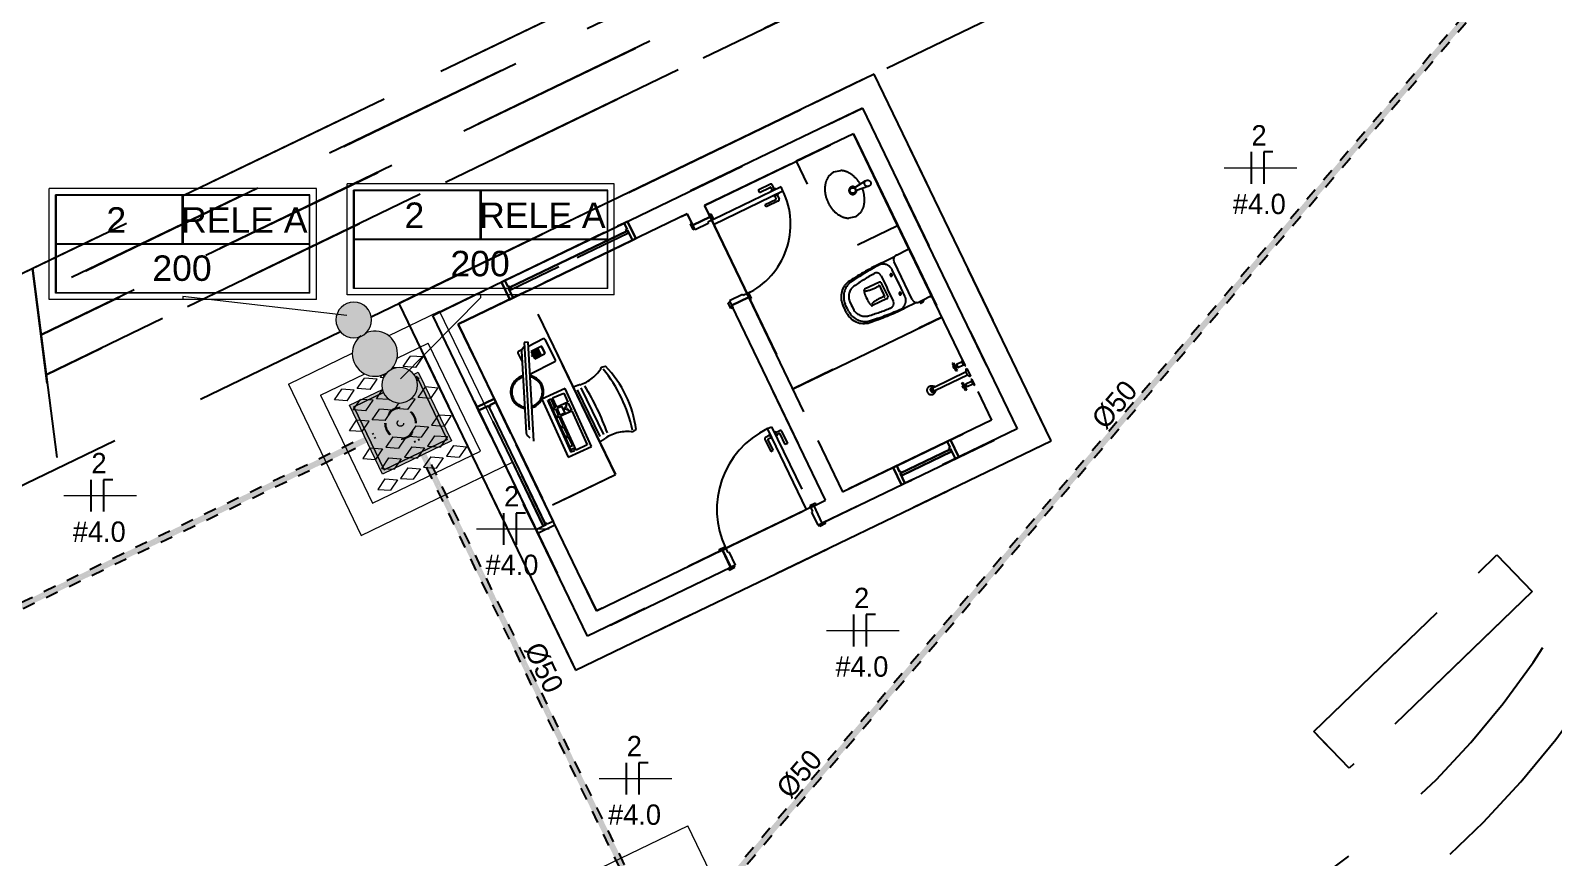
# Model space of a CAD drawing. Header units: metres. Extents: x 4 to 118, y -16 to 34.
# Drawn here: x 34.39 to 46.36, y 15.18 to 21.68 of the extents above; entities that cross this region are included whole.
import ezdxf

# ---------------------------------------------------------------- set-up
doc = ezdxf.new("R2010")
doc.units = ezdxf.units.M
for name, pattern in [('Hidden', [0.007144, 0.004763, -0.002381]), ('Hidden 1_5', [0.0022, 0.0015, -0.0007]), ('IMPORT-_Tracejado pequeno', [2.25, 1.5, -0.75]), ('IMPORT-DASHED2 _4_', [0.375, 0.25, -0.125])]:
    doc.linetypes.add(name, pattern=pattern)
for name, color, linetype, lineweight in [('A-ANNO-NOTE', 7, 'Continuous', 9), ('A-DETL', 7, 'Continuous', 9), ('A-DETL-GENF', 7, 'Continuous', 9), ('Dispositivos elétricos', 7, 'Continuous', 50), ('E-LITE-EQPM-IDEN', 7, 'Continuous', 9), ('E-POWR-CNDT', 7, 'Continuous', 25), ('E-POWR-CNDT-IDEN', 7, 'Continuous', 9), ('KIRYA - PAREDE', 7, 'Continuous', 35), ('KIRYA - PAREDE VISTA', 7, 'Continuous', 18), ('KIRYA - PISO', 7, 'Continuous', 9), ('KIRYA - PROJEÇÃO', 7, 'IMPORT-DASHED2 _4_', 9), ('KIRYA - SQUADRIA', 7, 'Continuous', 9), ('LAYOUT-MOBILIA', 7, 'Continuous', 9), ('LAYOUT-WC_COZINHA', 7, 'Continuous', 9)]:
    doc.layers.add(name, color=color, linetype=linetype, lineweight=lineweight)
doc.layers.add('A-DETL-THIN', color=7, linetype='Continuous', lineweight=20, true_color=0xc0c0c0)
doc.layers.add('Base Revit Coremas_dwg', color=7, linetype='Continuous', lineweight=9, true_color=0x767676)
doc.styles.add('Arial_1', font='arial.ttf', dxfattribs={"height": 0.2})
doc.styles.add('Century Gothic_3', font='GOTHIC.TTF', dxfattribs={"height": 0.16})

# ---------------------------------------------------------------- blocks, each defined once
blk = doc.blocks.new('Caixa de Passagem no Passeio - Caixa de Passagem no Passeio 2-V4-PLANTA BAIXA - TÉRREO')
at = {"layer": 'Dispositivos elétricos', "lineweight": 9, "true_color": 0x82482d}
blk.add_hatch(color=27, dxfattribs=at).paths.add_polyline_path([(-0.3, -0.3), (0.3, -0.3), (0.3, 0.3), (0.26, 0.3), (0.264, 0.28), (0.264, 0.275), (0.275, 0.275), (0.275, -0.275), (-0.275, -0.275), (-0.275, 0.275), (-0.014, 0.275), (-0.012, 0.3), (-0.3, 0.3), (-0.3, -0.295)])
at = {"layer": 'Dispositivos elétricos', "lineweight": 9, "true_color": 0x5a6266}
blk.add_hatch(color=251, dxfattribs=at).paths.add_polyline_path([(-0.275, -0.275), (0.275, -0.274), (0.274, 0.275), (0.264, 0.275), (0.262, 0.245), (0.251, 0.21), (0.231, 0.18), (0.204, 0.155), (0.171, 0.139), (0.135, 0.132), (0.099, 0.134), (0.064, 0.145), (0.033, 0.165), (0.009, 0.192), (-0.007, 0.225), (-0.015, 0.261), (-0.014, 0.275), (-0.275, 0.275), (-0.275, -0.121)])
at = {"layer": 'Dispositivos elétricos', "lineweight": 9}
for p, q in [((-0.3, -0.3), (-0.3, 0.3)), ((-0.3, 0.3), (-0.012, 0.3)), ((-0.275, -0.275), (-0.275, 0.275)), ((-0.275, 0.275), (-0.014, 0.275)), ((-0.275, 0.275), (-0.275, -0.275)), ((-0.014, 0.275), (-0.275, 0.275)), ((0.26, 0.3), (0.3, 0.3)), ((0.264, 0.275), (0.275, 0.275)), ((0.275, 0.275), (0.264, 0.275)), ((0.275, 0.275), (0.275, -0.275)), ((0.275, -0.275), (0.275, 0.275)), ((0.3, 0.3), (0.3, -0.3)), ((0.3, -0.3), (-0.3, -0.3)), ((0.275, -0.275), (-0.275, -0.275)), ((-0.275, -0.275), (0.275, -0.275))]:
    blk.add_line(p, q, dxfattribs=at)
blk = doc.blocks.new('Haste de aterramento - Haste de aterramento-V18-PLANTA BAIXA - TÉRREO')
at = {"layer": 'A-DETL', "linetype": 'Hidden 1_5'}
blk.add_circle((0, 0), 0.025, dxfattribs=at)
for radius, start, end in [(0.125, 0, 180), (0.12, 360, 180), (0.117, 360, 180), (0.125, 180, 0), (0.12, 180, 360), (0.117, 180, 360)]:
    blk.add_arc((0.001, -0.001), radius, start, end, dxfattribs=at)
blk = doc.blocks.new('Base Revit Coremas_dwg_A$C0A671FCF-8215560-PLANTA BAIXA - TÉRREO')
at = {"layer": 'LAYOUT-WC_COZINHA', "color": 254, "linetype": 'IMPORT-_Tracejado pequeno', "lineweight": 25, "true_color": 0xe3e3e3}
for p, q in [((0, 0.012), (0, 0.398)), ((0.075, 0.41), (0.104, 0.41)), ((0.08, 0.424), (0.099, 0.424)), ((0.129, 0.405), (0.239, 0.405)), ((0.15, 0.37), (0.15, 0.04)), ((0.313, 0.141), (0.313, 0.269)), ((0.323, 0.276), (0.452, 0.276)), ((0.323, 0.134), (0.452, 0.134)), ((0.469, 0.198), (0.469, 0.213)), ((0.11, 0), (0.012, 0)), ((0.239, 0.005), (0.129, 0.005))]:
    blk.add_line(p, q, dxfattribs=at)
at = {"layer": 'LAYOUT-WC_COZINHA', "color": 254, "linetype": 'IMPORT-_Tracejado pequeno', "lineweight": 25, "true_color": 0xe3e3e3, "flags": 128}
for points in [[(0.012, 0.41), (0.075, 0.41), (0.075, 0.419), (0.104, 0.419), (0.104, 0.41), (0.11, 0.41)], [(0.19, 0.319), (0.19, 0.213), (0.19, 0.198), (0.19, 0.091)], [(0.29, 0.094), (0.29, 0.198), (0.29, 0.213), (0.29, 0.316)], [(0.345, 0.149), (0.335, 0.158), (0.335, 0.198), (0.335, 0.213), (0.335, 0.252), (0.345, 0.261)], [(0.6, 0.172), (0.6, 0.198), (0.6, 0.213), (0.6, 0.238)], [(0.64, 0.238), (0.64, 0.213), (0.64, 0.198), (0.64, 0.172)], [(0.66, 0.238), (0.66, 0.213), (0.66, 0.198), (0.66, 0.172)]]:
    blk.add_lwpolyline(points, dxfattribs=at)
at = {"layer": 'LAYOUT-WC_COZINHA', "color": 254, "linetype": 'IMPORT-_Tracejado pequeno', "lineweight": 25, "true_color": 0xe3e3e3}
for centre, radius, start, end in [((0.012, 0.398), 0.012, 90, 180), ((0.08, 0.419), 0.005, 90, 180), ((0.099, 0.419), 0.005, 360, 90), ((0.11, 0.37), 0.04, 61.045, 90), ((0.11, 0.37), 0.04, 360, 61.045), ((0.27, 0.319), 0.08, 88.1443, 180), ((0.239, -1.864), 2.269, 82.6563, 90), ((0.207, -1.617), 2.016, 80.9502, 88.1443), ((0.494, 0.232), 0.146, 2.3498, 78.0127), ((0.51, 0.238), 0.15, 0, 82.6563), ((0.218, 0.287), 0.0106, 142.6346, 162.4482), ((0.221, 0.286), 0.0134, 162.4482, 180), ((0.221, 0.286), 0.0134, 180, 197.5518), ((0.218, 0.285), 0.0106, 197.5518, 217.3654), ((0.217, 0.288), 0.00838, 118.4775, 142.6346), ((0.217, 0.284), 0.00838, 217.3654, 241.5225), ((0.216, 0.29), 0.00607, 90, 118.4775), ((0.216, 0.282), 0.00607, 241.5225, 270), ((0.216, 0.29), 0.00607, 61.5225, 90), ((0.216, 0.282), 0.00607, 270, 298.4775), ((0.215, 0.288), 0.00838, 37.3654, 61.5225), ((0.215, 0.284), 0.00838, 298.4775, 322.6346), ((0.213, 0.287), 0.0106, 17.5518, 37.3654), ((0.213, 0.285), 0.0106, 322.6346, 342.4482), ((0.21, 0.286), 0.0134, 0, 17.5518), ((0.21, 0.286), 0.0134, 342.4482, 0), ((0.33, 0.316), 0.04, 86.3667, 180), ((0.323, 0.266), 0.01, 90, 164.1688), ((0.207, -1.617), 1.976, 80.9502, 86.3667), ((0.37, 0.562), 0.312, 264.8948, 285.623), ((0.452, 0.266), 0.01, 18.5221, 90), ((0.319, 0.221), 0.15, 356.6619, 18.5221), ((0.494, 0.232), 0.106, 2.3498, 78.0127), ((0.218, 0.125), 0.0106, 142.6346, 162.4482), ((0.221, 0.124), 0.0134, 162.4482, 180), ((0.221, 0.124), 0.0134, 180, 197.5518), ((0.218, 0.123), 0.0106, 197.5518, 217.3654), ((0.217, 0.126), 0.00838, 118.4775, 142.6346), ((0.216, 0.128), 0.00607, 90, 118.4775), ((0.216, 0.128), 0.00607, 61.5225, 90), ((0.215, 0.126), 0.00838, 37.3654, 61.5225), ((0.213, 0.125), 0.0106, 17.5518, 37.3654), ((0.213, 0.123), 0.0106, 322.6346, 342.4482), ((0.21, 0.124), 0.0134, 360, 17.5518), ((0.21, 0.124), 0.0134, 342.4482, 360), ((0.323, 0.144), 0.01, 195.8312, 270), ((0.37, -0.152), 0.312, 74.377, 95.1052), ((0.452, 0.144), 0.01, 270, 341.4779), ((0.319, 0.189), 0.15, 341.4779, 3.3381), ((0.494, 0.178), 0.106, 281.9873, 357.6502), ((0.494, 0.178), 0.146, 281.9873, 357.6502), ((0.51, 0.172), 0.15, 277.3437, 360), ((0.012, 0.012), 0.012, 180, 270), ((0.11, 0.04), 0.04, 270, 298.955), ((0.11, 0.04), 0.04, 298.955, 0), ((0.27, 0.091), 0.08, 180, 271.8557), ((0.217, 0.122), 0.00838, 217.3654, 241.5225), ((0.216, 0.12), 0.00607, 241.5225, 270), ((0.216, 0.12), 0.00607, 270, 298.4775), ((0.215, 0.122), 0.00838, 298.4775, 322.6346), ((0.239, 2.274), 2.269, 270, 277.3437), ((0.207, 2.027), 2.016, 271.8557, 279.0498), ((0.33, 0.094), 0.04, 180, 273.6333), ((0.207, 2.027), 1.976, 273.6333, 279.0498)]:
    blk.add_arc(centre, radius, start, end, dxfattribs=at)
blk = doc.blocks.new('Base Revit Coremas_dwg_A$C331B23C5-8215561-PLANTA BAIXA - TÉRREO')
at = {"layer": 'LAYOUT-WC_COZINHA', "color": 254, "linetype": 'IMPORT-_Tracejado pequeno', "lineweight": 25, "true_color": 0xe3e3e3, "flags": 128}
blk.add_lwpolyline([(0, 0.8), (0, 0), (0.5, 0), (0.5, 0.8)], close=True, dxfattribs=at)
for points in [[(0.216, 0.582), (0.269, 0.596), (0.322, 0.582)], [(0.069, 0.424), (0.173, 0.413), (0.174, 0.387), (0.072, 0.375)], [(0.322, 0.218), (0.269, 0.204), (0.216, 0.218)]]:
    blk.add_lwpolyline(points, dxfattribs=at)
at = {"layer": 'LAYOUT-WC_COZINHA', "color": 254, "linetype": 'IMPORT-_Tracejado pequeno', "lineweight": 25, "true_color": 0xe3e3e3}
for centre, radius in [((0.069, 0.4), 0.025), ((0.199, 0.4), 0.0217)]:
    blk.add_circle(centre, radius, dxfattribs=at)
for centre, radius, start, end in [((0.329, 0.418), 0.202, 143.388, 162.8939), ((0.292, 0.445), 0.157, 119.1394, 143.388), ((0.246, 0.445), 0.157, 36.612, 60.8606), ((0.193, 0.405), 0.223, 17.1061, 36.612), ((0.386, 0.4), 0.263, 162.8939, 176.1275), ((0.386, 0.4), 0.263, 184.1096, 197.1061), ((0.199, 0.4), 0.0307, 206.008, 155.2876), ((0.152, 0.4), 0.263, 342.8939, 360), ((0.216, 0.412), 0.199, 356.4126, 17.1061), ((0.329, 0.382), 0.202, 197.1061, 216.612), ((0.292, 0.355), 0.157, 216.612, 240.8606), ((0.246, 0.355), 0.157, 299.1394, 323.388), ((0.21, 0.382), 0.202, 323.388, 342.8939)]:
    blk.add_arc(centre, radius, start, end, dxfattribs=at)
blk = doc.blocks.new('Base Revit Coremas_dwg_A$C73C23959-8215562-PLANTA BAIXA - TÉRREO')
at = {"layer": 'LAYOUT-WC_COZINHA', "color": 254, "linetype": 'IMPORT-_Tracejado pequeno', "lineweight": 25, "true_color": 0xe3e3e3}
for p, q in [((0.295, 0.132), (0.016, 0.132)), ((0.071, 0.21), (0.064, 0.21)), ((0.064, 0.197), (0.064, 0.209)), ((0.071, 0.197), (0.064, 0.197)), ((0.315, 0.138), (0.302, 0.138)), ((0.295, 0.105), (0.016, 0.105)), ((0.071, 0.04), (0.064, 0.04)), ((0.064, 0.028), (0.064, 0.039)), ((0.071, 0.027), (0.064, 0.027)), ((0.313, 0.099), (0.302, 0.099))]:
    blk.add_line(p, q, dxfattribs=at)
at = {"layer": 'LAYOUT-WC_COZINHA', "color": 254, "linetype": 'IMPORT-_Tracejado pequeno', "lineweight": 25, "true_color": 0xe3e3e3, "flags": 128}
for points in [[(0, 0.177), (0.006, 0.177), (0.006, 0.229), (0, 0.229)], [(0.01, 0.19), (0.01, 0.216), (0.06, 0.216), (0.06, 0.19)], [(0.084, 0.237), (0.084, 0.213), (0.089, 0.213), (0.089, 0.193), (0.084, 0.193), (0.084, 0.17), (0.075, 0.17), (0.075, 0.193), (0.071, 0.193), (0.071, 0.213), (0.075, 0.213), (0.075, 0.237)], [(0, 0.008), (0.006, 0.008), (0.006, 0.06), (0, 0.06)], [(0.01, 0.047), (0.01, 0.021), (0.06, 0.021), (0.06, 0.047)], [(0.084, 0.067), (0.084, 0.043), (0.089, 0.043), (0.089, 0.023), (0.084, 0.023), (0.084, 0), (0.075, 0), (0.075, 0.023), (0.071, 0.023), (0.071, 0.043), (0.075, 0.043), (0.075, 0.067)]]:
    blk.add_lwpolyline(points, close=True, dxfattribs=at)
for points in [[(0, 0.085), (0, 0.152), (0.004, 0.152), (0.005, 0.152), (0.005, 0.152), (0.006, 0.151), (0.015, 0.135), (0.016, 0.134), (0.016, 0.134), (0.016, 0.134), (0.016, 0.103), (0.016, 0.103), (0.016, 0.103), (0.015, 0.102), (0.006, 0.086)], [(0.006, 0.184), (0.01, 0.184), (0.01, 0.223), (0.006, 0.223)], [(0.06, 0.196), (0.06, 0.194), (0.064, 0.194), (0.064, 0.212), (0.06, 0.212)], [(0.006, 0.086), (0.005, 0.085), (0.005, 0.085), (0.004, 0.085), (0, 0.085)], [(0.006, 0.014), (0.01, 0.014), (0.01, 0.053), (0.006, 0.053)], [(0.06, 0.026), (0.06, 0.025), (0.064, 0.025), (0.064, 0.043), (0.06, 0.043)]]:
    blk.add_lwpolyline(points, dxfattribs=at)
at = {"layer": 'LAYOUT-WC_COZINHA', "color": 254, "linetype": 'IMPORT-_Tracejado pequeno', "lineweight": 25, "true_color": 0xe3e3e3}
for centre, radius in [((0.08, 0.203), 0.0045), ((0.08, 0.203), 0.004), ((0.08, 0.034), 0.0045), ((0.08, 0.034), 0.004)]:
    blk.add_circle(centre, radius, dxfattribs=at)
for centre, radius, start, end in [((0.08, 0.223), 0.0109, 245.2083, 294.7916), ((0.08, 0.184), 0.0109, 65.2083, 114.7916), ((0.302, 0.118), 0.0194, 223.0108, 135.6532), ((0.326, 0.109), 0.0419, 107.1064, 139.9831), ((0.297, 0.118), 0.0135, 262.5253, 97.4747), ((0.313, 0.118), 0.0194, 270, 94.8211), ((0.329, 0.106), 0.0458, 86.3106, 109.3787), ((0.328, 0.12), 0.0317, 43.6656, 82.9254), ((0.325, 0.119), 0.0352, 359.7637, 42.24), ((0.08, 0.053), 0.0109, 245.2083, 294.7916), ((0.08, 0.014), 0.0109, 65.2083, 114.7916), ((0.326, 0.128), 0.0419, 220.0169, 252.8936), ((0.329, 0.131), 0.0458, 250.6213, 273.6894), ((0.328, 0.116), 0.0317, 277.0746, 316.3344), ((0.325, 0.118), 0.0352, 317.76, 0.2363)]:
    blk.add_arc(centre, radius, start, end, dxfattribs=at)
blk = doc.blocks.new('Base Revit Coremas_dwg__U22-8215563-PLANTA BAIXA - TÉRREO')
at = {"layer": 'KIRYA - SQUADRIA', "color": 254, "linetype": 'IMPORT-_Tracejado pequeno', "lineweight": 25, "true_color": 0xe3e3e3}
for p, q in [((-0.676, 0.53), (-0.676, 0.55)), ((-0.629, 0.53), (-0.629, 0.55)), ((0, -0.15), (0, 0))]:
    blk.add_line(p, q, dxfattribs=at)
at = {"layer": 'KIRYA - SQUADRIA', "color": 254, "linetype": 'IMPORT-_Tracejado pequeno', "lineweight": 25, "true_color": 0xe3e3e3, "flags": 128}
for points in [[(-0.7, -0.15), (-0.7, 0), (-0.635, 0), (-0.635, 0.605), (-0.67, 0.605), (-0.67, 0.015)], [(-0.725, 0.54), (-0.725, 0.433), (-0.705, 0.433), (-0.705, 0.525)], [(-0.67, 0.562), (-0.676, 0.562), (-0.676, 0.55), (-0.715, 0.55)], [(-0.7, 0.53), (-0.676, 0.53), (-0.676, 0.519), (-0.67, 0.519)], [(-0.635, 0.562), (-0.629, 0.562), (-0.629, 0.55), (-0.59, 0.55)], [(-0.605, 0.53), (-0.629, 0.53), (-0.629, 0.519), (-0.635, 0.519)], [(-0.58, 0.54), (-0.58, 0.433), (-0.6, 0.433), (-0.6, 0.525)], [(-0.67, 0), (-0.72, 0), (-0.72, 0.015), (-0.67, 0.015), (-0.67, -0.035), (-0.66, -0.035), (-0.66, -0.15), (-0.72, -0.15), (-0.72, -0.165), (-0.67, -0.165), (-0.67, -0.15)], [(-0.015, 0), (-0.03, 0), (0.02, 0), (0.02, 0.015), (-0.03, 0.015), (-0.03, -0.035), (-0.04, -0.035), (-0.04, -0.15), (0.02, -0.15), (0.02, -0.165), (-0.03, -0.165), (-0.03, -0.15)]]:
    blk.add_lwpolyline(points, dxfattribs=at)
at = {"layer": 'KIRYA - SQUADRIA', "color": 254, "linetype": 'IMPORT-_Tracejado pequeno', "lineweight": 25, "true_color": 0xe3e3e3}
for centre, radius, start, end in [((-0.635, 0), 0.605, 360, 90), ((-0.715, 0.54), 0.01, 90, 180), ((-0.7, 0.525), 0.005, 90, 180), ((-0.605, 0.525), 0.005, 0, 90), ((-0.59, 0.54), 0.01, 360, 90)]:
    blk.add_arc(centre, radius, start, end, dxfattribs=at)
blk = doc.blocks.new('Base Revit Coremas_dwg__U23-8215564-PLANTA BAIXA - TÉRREO')
at = {"layer": 'KIRYA - SQUADRIA', "color": 254, "linetype": 'IMPORT-_Tracejado pequeno', "lineweight": 25, "true_color": 0xe3e3e3}
for p, q in [((0.8, 0.15), (0.8, 0)), ((0.024, -0.63), (0.024, -0.65)), ((0.071, -0.63), (0.071, -0.65))]:
    blk.add_line(p, q, dxfattribs=at)
at = {"layer": 'KIRYA - SQUADRIA', "color": 254, "linetype": 'IMPORT-_Tracejado pequeno', "lineweight": 25, "true_color": 0xe3e3e3, "flags": 128}
for points in [[(0.03, 0), (-0.02, 0), (-0.02, -0.015), (0.03, -0.015), (0.03, 0.035), (0.04, 0.035), (0.04, 0.15), (-0.02, 0.15), (-0.02, 0.165), (0.03, 0.165), (0.03, 0.15)], [(0, 0.15), (0, 0), (0.065, 0), (0.065, -0.705), (0.03, -0.705), (0.03, -0.015)], [(0.82, 0), (0.77, 0), (0.82, 0), (0.82, -0.015), (0.77, -0.015), (0.77, 0.035), (0.76, 0.035), (0.76, 0.15), (0.82, 0.15), (0.82, 0.165), (0.77, 0.165), (0.77, 0.15)], [(-0.025, -0.64), (-0.025, -0.533), (-0.005, -0.533), (-0.005, -0.625)], [(0.12, -0.64), (0.12, -0.533), (0.1, -0.533), (0.1, -0.625)], [(0.03, -0.662), (0.024, -0.662), (0.024, -0.65), (-0.015, -0.65)], [(0, -0.63), (0.024, -0.63), (0.024, -0.619), (0.03, -0.619)], [(0.095, -0.63), (0.071, -0.63), (0.071, -0.619), (0.065, -0.619)], [(0.065, -0.662), (0.071, -0.662), (0.071, -0.65), (0.11, -0.65)]]:
    blk.add_lwpolyline(points, dxfattribs=at)
at = {"layer": 'KIRYA - SQUADRIA', "color": 254, "linetype": 'IMPORT-_Tracejado pequeno', "lineweight": 25, "true_color": 0xe3e3e3}
for centre, radius, start, end in [((0.065, 0), 0.705, 270, 0), ((-0.015, -0.64), 0.01, 180, 270), ((0, -0.625), 0.005, 180, 270), ((0.095, -0.625), 0.005, 270, 360), ((0.11, -0.64), 0.01, 270, 0)]:
    blk.add_arc(centre, radius, start, end, dxfattribs=at)
blk = doc.blocks.new('Base Revit Coremas_dwg_A$C052F64AC-8215565-PLANTA BAIXA - TÉRREO')
at = {"layer": 'LAYOUT-MOBILIA', "color": 254, "linetype": 'IMPORT-_Tracejado pequeno', "lineweight": 25, "true_color": 0xe3e3e3}
for p, q in [((0.794, 0.869), (0.8, 0.9)), ((1.359, 0.869), (1.352, 0.9)), ((1.278, 0.654), (0.871, 0.654)), ((1.278, 0.622), (0.871, 0.622)), ((0.394, 0.553), (0.397, 0.421)), ((0.584, 0.567), (0.404, 0.563)), ((0.441, 0.479), (0.504, 0.48)), ((0.446, 0.513), (0.498, 0.514)), ((0.496, 0.518), (0.447, 0.516)), ((0.599, 0.337), (0.594, 0.557)), ((0.39, 0.373), (0.381, 0.395)), ((0.398, 0.362), (0.399, 0.333)), ((0.442, 0.425), (0.505, 0.426)), ((0.448, 0.466), (0.448, 0.442)), ((0.46, 0.442), (0.459, 0.467)), ((0.467, 0.467), (0.467, 0.442)), ((0.478, 0.442), (0.478, 0.467)), ((0.485, 0.467), (0.486, 0.443)), ((0.497, 0.443), (0.497, 0.467)), ((0.406, 0.357), (1.002, 0.11)), ((0.409, 0.323), (0.485, 0.325)), ((0.018, 0), (1.582, 0)), ((1.025, 0.11), (1.047, 0.119))]:
    blk.add_line(p, q, dxfattribs=at)
at = {"layer": 'LAYOUT-MOBILIA', "color": 254, "linetype": 'IMPORT-_Tracejado pequeno', "lineweight": 25, "true_color": 0xe3e3e3, "flags": 128}
for points in [[(0, 0.6), (0, 0), (1.6, 0), (1.6, 0.6), (0, 0.6), (0, 0), (1.6, 0), (1.6, 0.6), (0, 0.6), (1.6, 0.6)], [(0.441, 0.51), (0.442, 0.423), (0.468, 0.423)], [(0.48, 0.423), (0.505, 0.424), (0.503, 0.511)]]:
    blk.add_lwpolyline(points, dxfattribs=at)
for points in [[(0.816, 0.335), (1.316, 0.324), (1.321, 0.526), (0.82, 0.538)], [(0.924, 0.414), (0.844, 0.416), (0.847, 0.512), (0.926, 0.51)], [(0.933, 0.51), (0.994, 0.508), (0.993, 0.488), (0.974, 0.488), (0.973, 0.469), (0.952, 0.47), (0.952, 0.488), (0.933, 0.489)], [(1.293, 0.406), (0.999, 0.412), (1.001, 0.508), (1.295, 0.502)], [(1.086, 0.135), (0.365, 0.434), (0.354, 0.406), (1.074, 0.107)], [(0.469, 0.414), (0.479, 0.414), (0.48, 0.424), (0.467, 0.424)], [(0.844, 0.4), (0.924, 0.398), (0.923, 0.381), (0.844, 0.383)], [(1.292, 0.364), (0.844, 0.374), (0.844, 0.377), (1.292, 0.367)], [(0.991, 0.378), (0.931, 0.379), (0.932, 0.4), (0.992, 0.398)], [(0.992, 0.412), (0.932, 0.414), (0.933, 0.453), (0.993, 0.452)], [(1.078, 0.376), (0.998, 0.377), (0.998, 0.398), (1.078, 0.396)], [(1.164, 0.374), (1.084, 0.376), (1.085, 0.396), (1.164, 0.395)], [(1.25, 0.372), (1.17, 0.374), (1.171, 0.394), (1.251, 0.393)], [(1.292, 0.371), (1.271, 0.371), (1.271, 0.392), (1.293, 0.392)]]:
    blk.add_lwpolyline(points, close=True, dxfattribs=at)
at = {"layer": 'LAYOUT-MOBILIA', "color": 254, "linetype": 'IMPORT-_Tracejado pequeno', "lineweight": 25, "true_color": 0xe3e3e3}
for centre, radius, start, end in [((0.538, 0.696), 0.309, 352.0694, 34.0108), ((1.077, 0.084), 0.861, 71.3244, 108.7233), ((1.077, -0.222), 1.127, 76.3103, 103.5431), ((1.615, 0.696), 0.309, 146.0369, 187.9783), ((1.139, 0.6), 0.3, 169.7332, 180.0239), ((1.077, -1.185), 1.881, 83.8635, 96.2925), ((1.014, 0.6), 0.3, 0.0239, 10.3145), ((0.404, 0.553), 0.01, 91.2281, 181.2281), ((0.447, 0.51), 0.0065, 91.2281, 181.2281), ((0.446, 0.508), 0.005, 91.2281, 181.2281), ((0.497, 0.511), 0.0065, 1.2281, 91.2281), ((0.498, 0.509), 0.005, 1.2281, 91.2281), ((0.584, 0.557), 0.01, 1.2281, 91.2281), ((0.418, 0.385), 0.03, 202.4859, 247.4859), ((0.453, 0.466), 0.00562, 1.2281, 181.2281), ((0.454, 0.442), 0.00562, 181.2281, 1.2281), ((0.472, 0.467), 0.00563, 1.2281, 181.2281), ((0.473, 0.442), 0.00562, 181.2281, 1.2281), ((0.491, 0.467), 0.00562, 1.2281, 181.2281), ((0.491, 0.443), 0.00562, 181.2281, 1.2281), ((0.714, 0.257), 0.13, 350.8283, 144.1436), ((0.714, 0.257), 0.12, 351.9634, 143.0084), ((0.409, 0.333), 0.01, 181.2281, 271.2281), ((0.714, 0.257), 0.13, 168.5734, 326.3984), ((0.714, 0.257), 0.12, 169.5106, 325.4612), ((0.589, 0.337), 0.01, 0.6253, 1.2281), ((1.014, 0.138), 0.03, 247.4859, 292.4859)]:
    blk.add_arc(centre, radius, start, end, dxfattribs=at)
blk = doc.blocks.new('Base Revit Coremas_dwg_A$C052F64AC-V17-PLANTA BAIXA - TÉRREO')
at = {"layer": 'LAYOUT-MOBILIA', "color": 254, "linetype": 'IMPORT-_Tracejado pequeno', "lineweight": 25, "true_color": 0xe3e3e3}
for p, q in [((0.794, 0.869), (0.8, 0.9)), ((1.359, 0.869), (1.352, 0.9)), ((1.278, 0.654), (0.871, 0.654)), ((1.278, 0.622), (0.871, 0.622)), ((0.394, 0.553), (0.397, 0.421)), ((0.584, 0.567), (0.404, 0.563)), ((0.441, 0.479), (0.504, 0.48)), ((0.446, 0.513), (0.498, 0.514)), ((0.496, 0.518), (0.447, 0.516)), ((0.599, 0.337), (0.594, 0.557)), ((0.39, 0.373), (0.381, 0.395)), ((0.398, 0.362), (0.399, 0.333)), ((0.442, 0.425), (0.505, 0.426)), ((0.448, 0.466), (0.448, 0.442)), ((0.46, 0.442), (0.459, 0.467)), ((0.467, 0.467), (0.467, 0.442)), ((0.478, 0.442), (0.478, 0.467)), ((0.485, 0.467), (0.486, 0.443)), ((0.497, 0.443), (0.497, 0.467)), ((0.406, 0.357), (1.002, 0.11)), ((0.409, 0.323), (0.485, 0.325)), ((0.018, 0), (1.582, 0)), ((1.025, 0.11), (1.047, 0.119))]:
    blk.add_line(p, q, dxfattribs=at)
at = {"layer": 'LAYOUT-MOBILIA', "color": 254, "linetype": 'IMPORT-_Tracejado pequeno', "lineweight": 25, "true_color": 0xe3e3e3, "flags": 128}
for points in [[(0, 0.6), (0, 0), (1.6, 0), (1.6, 0.6), (0, 0.6), (0, 0), (1.6, 0), (1.6, 0.6), (0, 0.6), (1.6, 0.6)], [(0.441, 0.51), (0.442, 0.423), (0.468, 0.423)], [(0.48, 0.423), (0.505, 0.424), (0.503, 0.511)]]:
    blk.add_lwpolyline(points, dxfattribs=at)
for points in [[(0.816, 0.335), (1.316, 0.324), (1.321, 0.526), (0.82, 0.538)], [(0.924, 0.414), (0.844, 0.416), (0.847, 0.512), (0.926, 0.51)], [(0.933, 0.51), (0.994, 0.508), (0.993, 0.488), (0.974, 0.488), (0.973, 0.469), (0.952, 0.47), (0.952, 0.488), (0.933, 0.489)], [(1.293, 0.406), (0.999, 0.412), (1.001, 0.508), (1.295, 0.502)], [(1.086, 0.135), (0.365, 0.434), (0.354, 0.406), (1.074, 0.107)], [(0.469, 0.414), (0.479, 0.414), (0.48, 0.424), (0.467, 0.424)], [(0.844, 0.4), (0.924, 0.398), (0.923, 0.381), (0.844, 0.383)], [(1.292, 0.364), (0.844, 0.374), (0.844, 0.377), (1.292, 0.367)], [(0.991, 0.378), (0.931, 0.379), (0.932, 0.4), (0.992, 0.398)], [(0.992, 0.412), (0.932, 0.414), (0.933, 0.453), (0.993, 0.452)], [(1.078, 0.376), (0.998, 0.377), (0.998, 0.398), (1.078, 0.396)], [(1.164, 0.374), (1.084, 0.376), (1.085, 0.396), (1.164, 0.395)], [(1.25, 0.372), (1.17, 0.374), (1.171, 0.394), (1.251, 0.393)], [(1.292, 0.371), (1.271, 0.371), (1.271, 0.392), (1.293, 0.392)]]:
    blk.add_lwpolyline(points, close=True, dxfattribs=at)
at = {"layer": 'LAYOUT-MOBILIA', "color": 254, "linetype": 'IMPORT-_Tracejado pequeno', "lineweight": 25, "true_color": 0xe3e3e3}
for centre, radius, start, end in [((0.538, 0.696), 0.309, 352.0694, 34.0108), ((1.077, 0.084), 0.861, 71.3244, 108.7233), ((1.077, -0.222), 1.127, 76.3103, 103.5431), ((1.615, 0.696), 0.309, 146.0369, 187.9783), ((1.139, 0.6), 0.3, 169.7332, 180.0239), ((1.077, -1.185), 1.881, 83.8635, 96.2925), ((1.014, 0.6), 0.3, 0.0239, 10.3145), ((0.404, 0.553), 0.01, 91.2281, 181.2281), ((0.447, 0.51), 0.0065, 91.2281, 181.2281), ((0.446, 0.508), 0.005, 91.2281, 181.2281), ((0.497, 0.511), 0.0065, 1.2281, 91.2281), ((0.498, 0.509), 0.005, 1.2281, 91.2281), ((0.584, 0.557), 0.01, 1.2281, 91.2281), ((0.418, 0.385), 0.03, 202.4859, 247.4859), ((0.453, 0.466), 0.00562, 1.2281, 181.2281), ((0.454, 0.442), 0.00562, 181.2281, 1.2281), ((0.472, 0.467), 0.00563, 1.2281, 181.2281), ((0.473, 0.442), 0.00562, 181.2281, 1.2281), ((0.491, 0.467), 0.00562, 1.2281, 181.2281), ((0.491, 0.443), 0.00562, 181.2281, 1.2281), ((0.714, 0.257), 0.13, 350.8283, 144.1436), ((0.714, 0.257), 0.12, 351.9634, 143.0084), ((0.409, 0.333), 0.01, 181.2281, 271.2281), ((0.714, 0.257), 0.13, 168.5734, 326.3984), ((0.714, 0.257), 0.12, 169.5106, 325.4612), ((0.589, 0.337), 0.01, 0.6253, 1.2281), ((0.589, 0.337), 0.01, 0.6253, 1.2281), ((1.014, 0.138), 0.03, 247.4859, 292.4859)]:
    blk.add_arc(centre, radius, start, end, dxfattribs=at)
blk = doc.blocks.new('Base Revit Coremas_dwg-8208185-PLANTA BAIXA - TÉRREO')
at = {"layer": 'KIRYA - PAREDE', "color": 254, "linetype": 'IMPORT-_Tracejado pequeno', "lineweight": 25, "true_color": 0xe3e3e3, "flags": 128}
for points in [[(22.815, 20.212), (22.68, 20.146), (22.636, 20.236), (20.835, 19.368), (21.921, 17.116), (22.912, 17.594), (22.977, 17.459), (21.851, 16.916), (20.635, 19.438), (22.571, 20.372), (24.012, 21.067), (25.229, 18.545), (23.697, 17.806), (23.632, 17.941), (23.722, 17.985), (22.984, 19.516), (23.119, 19.581), (22.984, 19.516), (23.722, 17.985), (23.632, 17.941), (23.697, 17.806), (25.229, 18.545), (24.012, 21.067), (22.571, 20.372), (20.635, 19.438), (21.851, 16.916), (22.977, 17.459), (22.912, 17.594), (21.921, 17.116), (20.835, 19.368), (22.636, 20.236), (22.68, 20.146), (22.815, 20.212), (22.771, 20.302), (23.942, 20.866), (22.771, 20.302)], [(23.942, 20.866), (25.028, 18.615), (23.857, 18.05), (23.119, 19.581), (23.857, 18.05), (25.028, 18.615)]]:
    blk.add_lwpolyline(points, close=True, dxfattribs=at)
at = {"layer": 'KIRYA - PAREDE VISTA', "color": 254, "linetype": 'IMPORT-_Tracejado pequeno', "lineweight": 25, "true_color": 0xe3e3e3, "flags": 128}
blk.add_lwpolyline([(29.278, 17.267), (27.838, 15.879), (27.56, 16.167), (29, 17.555), (29.278, 17.267), (27.838, 15.879), (27.56, 16.167), (29, 17.555)], close=True, dxfattribs=at)
at = {"layer": 'KIRYA - PISO', "color": 254, "linetype": 'IMPORT-_Tracejado pequeno', "lineweight": 25, "true_color": 0xe3e3e3, "flags": 128}
for points in [[(0, 0), (1.518, 12.105), (43.467, 32.337)], [(44.026, 31.389), (43.888, 3.135), (0, 0), (1.518, 12.105), (43.467, 32.337)], [(20.15, 19.426), (42.119, 30.022), (41.997, 4.905), (41.567, 4.874)], [(20.15, 19.426), (42.119, 30.022), (41.997, 4.905), (41.567, 4.874)], [(2.863, 10.77), (2.905, 11.109), (19.91, 19.31)], [(2.863, 10.77), (2.905, 11.109), (19.91, 19.31)]]:
    blk.add_lwpolyline(points, dxfattribs=at)
for points in [[(43.467, 32.115), (17.515, 19.599)], [(1.064, 4.469), (0.623, 0.947), (42.992, 3.973), (43.127, 31.618), (17.556, 19.285), (43.127, 31.618), (42.992, 3.973), (0.623, 0.947)], [(1.375, 4.531), (0.966, 1.272), (42.694, 4.253), (42.825, 31.139), (17.596, 18.971), (42.825, 31.139), (42.694, 4.253), (0.966, 1.272)], [(23.119, 19.581), (22.815, 20.212)], [(17.489, 19.808), (17.69, 18.239)], [(23.467, 18.861), (24.637, 19.425)], [(23.632, 17.941), (22.912, 17.594)]]:
    blk.add_lwpolyline(points, close=True, dxfattribs=at)
at = {"layer": 'KIRYA - PISO', "color": 254, "linetype": 'IMPORT-_Tracejado pequeno', "lineweight": 25, "true_color": 0xe3e3e3}
for radius, start, end in [(6.735, 294.7391, 349.3771), (6.735, 294.7391, 349.3771), (7.235, 294.7529, 349.8454), (7.235, 294.7529, 349.8454)]:
    blk.add_arc((23.738, 20.529), radius, start, end, dxfattribs=at)
at = {"layer": 'KIRYA - PROJEÇÃO', "color": 254, "linetype": 'IMPORT-_Tracejado pequeno', "lineweight": 25, "true_color": 0xe3e3e3, "flags": 128}
blk.add_lwpolyline([(25.496, 18.451), (24.106, 21.334), (20.368, 19.531), (21.758, 16.649), (25.496, 18.451), (24.106, 21.334), (20.368, 19.531), (21.758, 16.649)], close=True, dxfattribs=at)
at = {"layer": 'KIRYA - SQUADRIA', "color": 254, "linetype": 'IMPORT-_Tracejado pequeno', "lineweight": 25, "true_color": 0xe3e3e3, "flags": 128}
for points in [[(21.24, 19.563), (21.175, 19.698), (21.202, 19.711), (22.139, 20.163), (22.166, 20.176), (22.139, 20.163), (22.162, 20.116), (22.153, 20.112), (22.157, 20.103), (22.166, 20.107), (22.157, 20.103), (22.153, 20.112), (22.162, 20.116), (22.139, 20.163), (21.202, 19.711), (21.225, 19.664), (21.234, 19.668), (21.225, 19.664), (21.202, 19.711), (21.175, 19.698), (21.24, 19.563), (21.267, 19.576), (21.229, 19.655), (21.238, 19.659), (21.234, 19.668), (21.238, 19.659), (21.229, 19.655), (21.267, 19.576)], [(22.166, 20.176), (22.231, 20.041), (22.204, 20.028), (22.166, 20.107), (22.204, 20.028), (22.231, 20.041)], [(22.173, 20.085), (22.165, 20.103), (21.233, 19.654), (21.242, 19.636)], [(21.233, 19.654), (22.165, 20.103), (22.173, 20.085), (21.242, 19.636)], [(21.267, 19.576), (22.204, 20.028)], [(20.995, 18.69), (20.982, 18.717), (20.995, 18.69), (21.074, 18.728), (20.995, 18.69), (21.447, 17.753)], [(21.073, 18.724), (21.522, 17.793), (21.504, 17.784), (21.522, 17.793), (21.073, 18.724), (21.055, 18.715), (21.504, 17.784), (21.055, 18.715)], [(21.074, 18.728), (21.078, 18.719), (21.087, 18.723), (21.078, 18.719)], [(24.705, 18.459), (24.771, 18.324), (24.744, 18.311), (24.705, 18.39), (24.696, 18.385), (24.692, 18.394), (24.701, 18.399), (24.678, 18.446), (24.705, 18.459), (24.678, 18.446), (24.282, 18.255), (24.255, 18.242), (24.32, 18.106), (24.255, 18.242), (24.282, 18.255), (24.305, 18.207), (24.314, 18.212), (24.318, 18.203), (24.309, 18.198), (24.347, 18.119), (24.32, 18.106), (24.347, 18.119), (24.744, 18.311), (24.347, 18.119), (24.309, 18.198), (24.318, 18.203), (24.314, 18.212), (24.305, 18.207), (24.282, 18.255), (24.678, 18.446), (24.701, 18.399), (24.692, 18.394), (24.696, 18.385), (24.705, 18.39), (24.744, 18.311), (24.771, 18.324)], [(24.713, 18.368), (24.704, 18.386), (24.313, 18.197), (24.704, 18.386)], [(24.313, 18.197), (24.322, 18.179), (24.713, 18.368), (24.322, 18.179)], [(21.595, 17.791), (21.582, 17.818), (21.535, 17.796), (21.531, 17.805), (21.522, 17.8), (21.526, 17.791), (21.447, 17.753), (21.46, 17.726)]]:
    blk.add_lwpolyline(points, close=True, dxfattribs=at)
for points in [[(21.13, 18.755), (21.117, 18.782), (20.982, 18.717), (21.117, 18.782), (21.13, 18.755), (21.083, 18.732), (21.087, 18.723)], [(21.087, 18.723), (21.083, 18.732), (21.13, 18.755), (21.582, 17.818), (21.535, 17.796), (21.531, 17.805), (21.522, 17.8), (21.526, 17.791), (21.447, 17.753), (21.46, 17.726), (21.595, 17.791), (21.582, 17.818), (21.13, 18.755)]]:
    blk.add_lwpolyline(points, dxfattribs=at)
for name, p, rotation in [('Base Revit Coremas_dwg_A$C331B23C5-8215561-PLANTA BAIXA - TÉRREO', (23.942, 20.866), 205.7481327013867), ('Base Revit Coremas_dwg_A$C331B23C5-8215561-PLANTA BAIXA - TÉRREO', (23.942, 20.866), 205.7481327013867), ('Base Revit Coremas_dwg__U22-8215563-PLANTA BAIXA - TÉRREO', (23.119, 19.581), 295.7481327013867), ('Base Revit Coremas_dwg__U22-8215563-PLANTA BAIXA - TÉRREO', (23.119, 19.581), 295.7481327013867), ('Base Revit Coremas_dwg_A$C0A671FCF-8215560-PLANTA BAIXA - TÉRREO', (24.379, 19.96), 205.7481327013867), ('Base Revit Coremas_dwg_A$C0A671FCF-8215560-PLANTA BAIXA - TÉRREO', (24.379, 19.96), 205.7481327013867), ('Base Revit Coremas_dwg_A$C052F64AC-8215565-PLANTA BAIXA - TÉRREO', (20.835, 19.368), 295.7481327013867), ('Base Revit Coremas_dwg_A$C052F64AC-V17-PLANTA BAIXA - TÉRREO', (20.835, 19.368), 295.7481327013867), ('Base Revit Coremas_dwg_A$C052F64AC-V17-PLANTA BAIXA - TÉRREO', (20.835, 19.368), 295.7481327013867), ('Base Revit Coremas_dwg_A$C73C23959-8215562-PLANTA BAIXA - TÉRREO', (24.796, 19.097), 205.7481327013867), ('Base Revit Coremas_dwg_A$C73C23959-8215562-PLANTA BAIXA - TÉRREO', (24.796, 19.097), 205.7481327013867), ('Base Revit Coremas_dwg__U23-8215564-PLANTA BAIXA - TÉRREO', (23.632, 17.941), 205.7481327013867), ('Base Revit Coremas_dwg__U23-8215564-PLANTA BAIXA - TÉRREO', (23.632, 17.941), 205.7481327013867)]:
    blk.add_blockref(name, p, dxfattribs=dict(rotation=rotation))
blk = doc.blocks.new('Tag de Luminárias de Teto 3 - Tag de Luminárias de Teto 3-3493737-PLANTA BAIXA - TÉRREO')
at = {"layer": 'E-LITE-EQPM-IDEN'}
for p, q in [((-0.0105, -0.00436), (-0.0105, 0.00436)), ((0.0105, 0.00436), (-0.0105, 0.00436)), ((0.01, 0.00386), (-0.01, 0.00386)), ((-0.01, -0.00386), (-0.01, 0.00386)), ((-0.00004, 0.00382), (-0.00996, 0.00382)), ((-0.00996, 0.00382), (-0.00996, 0.00004)), ((-0.00004, 0.00004), (-0.00004, 0.00382)), ((0, 0), (0, 0.00386)), ((0.00004, 0.00382), (0.00004, 0.00004)), ((0.00996, 0.00382), (0.00004, 0.00382)), ((0.00996, 0.00004), (0.00996, 0.00382)), ((0.01, -0.00386), (0.01, 0.00386)), ((0.0105, -0.00436), (0.0105, 0.00436)), ((-0.01, 0), (0.01, 0)), ((-0.00996, 0.00004), (-0.00004, 0.00004)), ((0.00004, 0.00004), (0.00996, 0.00004)), ((0.00996, -0.00004), (-0.00996, -0.00004)), ((-0.00996, -0.00004), (-0.00996, -0.00382)), ((0.00996, -0.00382), (0.00996, -0.00004)), ((0.0105, -0.00436), (-0.0105, -0.00436)), ((0.01, -0.00386), (-0.01, -0.00386)), ((-0.00996, -0.00382), (0.00996, -0.00382))]:
    blk.add_line(p, q, dxfattribs=at)
blk = doc.blocks.new('Fiação_PEX_Tags Lighting Fixture - 1_ FN-4481215-PLANTA BAIXA - TÉRREO')
at = {"layer": 'E-LITE-EQPM-IDEN', "color": 1, "lineweight": 25, "true_color": 0xff0000}
blk.add_line((-0.00099, -0.0014), (-0.00099, -0.0039), dxfattribs=at)
at = {"layer": 'E-LITE-EQPM-IDEN', "color": 5, "lineweight": 25, "true_color": 0x0000ff}
for p, q in [((0.00001, -0.0014), (0.00001, -0.0039)), ((0.00001, -0.0014), (0.00001, -0.00342)), ((0.00073, -0.0014), (0.00001, -0.0014))]:
    blk.add_line(p, q, dxfattribs=at)
at = {"layer": 'E-LITE-EQPM-IDEN'}
for p in [(-0.00312, -0.00265), (-0.00312, -0.00265), (-0.00312, -0.00265), (-0.00312, -0.00265), (-0.00312, -0.00265), (-0.00312, -0.00265), (-0.00312, -0.00265), (-0.00312, -0.00265), (-0.00312, -0.00265), (-0.00312, -0.00265), (-0.00312, -0.00265), (-0.00312, -0.00265), (-0.00312, -0.00265), (-0.00312, -0.00265), (-0.00312, -0.00265), (-0.00312, -0.00265), (-0.00312, -0.00265), (-0.00312, -0.00265), (-0.00312, -0.00265), (-0.00312, -0.00265), (-0.00312, -0.00265), (-0.00312, -0.00265), (-0.00268, -0.00265)]:
    blk.add_line(p, (0.0026, -0.00265), dxfattribs=at)

msp = doc.modelspace()

# ---------------------------------------------------------------- hatches: boundary and pattern name
at = {"layer": 'A-DETL-GENF', "true_color": 0xffff00}
for points in [[(36.927, 19.262), (36.967, 19.269), (36.997, 19.281), (37.029, 19.307), (37.048, 19.332), (37.062, 19.366), (37.067, 19.402), (37.062, 19.438), (37.048, 19.472), (37.023, 19.503), (36.997, 19.523), (36.963, 19.537), (36.927, 19.542), (36.89, 19.537), (36.857, 19.523), (36.828, 19.501), (36.806, 19.472), (36.792, 19.438), (36.787, 19.402), (36.792, 19.366), (36.806, 19.332), (36.828, 19.303), (36.857, 19.281), (36.891, 19.267), (36.922, 19.263)], [(37.288, 18.749), (37.324, 18.754), (37.358, 18.768), (37.387, 18.79), (37.409, 18.819), (37.423, 18.853), (37.428, 18.889), (37.423, 18.925), (37.409, 18.959), (37.387, 18.988), (37.357, 19.011), (37.324, 19.024), (37.288, 19.029), (37.252, 19.024), (37.216, 19.009), (37.188, 18.987), (37.166, 18.956), (37.153, 18.924), (37.148, 18.889), (37.153, 18.853), (37.167, 18.819), (37.189, 18.79), (37.222, 18.766), (37.252, 18.754)]]:
    msp.add_hatch(color=2, dxfattribs=at).paths.add_polyline_path(points)
at = {"layer": 'A-DETL-GENF'}
msp.add_hatch(color=256, dxfattribs=at).paths.add_polyline_path([(37.093, 18.958), (37.139, 18.964), (37.182, 18.982), (37.22, 19.011), (37.248, 19.048), (37.266, 19.091), (37.272, 19.137), (37.266, 19.183), (37.248, 19.226), (37.219, 19.263), (37.182, 19.291), (37.139, 19.309), (37.093, 19.315), (37.047, 19.309), (37.018, 19.297), (36.997, 19.281), (36.983, 19.275), (36.967, 19.263), (36.939, 19.226), (36.921, 19.183), (36.915, 19.137), (36.921, 19.091), (36.939, 19.048), (36.967, 19.011), (37.004, 18.982), (37.047, 18.964)])
at = {"layer": 'E-POWR-CNDT', "true_color": 0x353535}
for points in [[(39.548, 14.608), (46.126, 22.31), (46.115, 22.333), (39.537, 14.631), (39.545, 14.614)], [(39.559, 14.585), (46.137, 22.287), (46.126, 22.31), (39.548, 14.608), (39.558, 14.586)], [(30.265, 15.201), (37.023, 18.46), (37.013, 18.482), (30.255, 15.221), (30.262, 15.206)], [(30.275, 15.179), (37.033, 18.44), (37.023, 18.46), (30.265, 15.2), (30.275, 15.179)], [(39.144, 14.83), (39.165, 14.84), (37.474, 18.345), (37.453, 18.334), (39.132, 14.854)], [(39.165, 14.84), (39.186, 14.85), (37.495, 18.355), (37.475, 18.345), (39.158, 14.854)]]:
    msp.add_hatch(color=250, dxfattribs=at).paths.add_polyline_path(points)
at = {"layer": 'E-POWR-CNDT', "true_color": 0xff8000}
for points in [[(37.166, 18.956), (37.17, 18.962), (37.174, 18.968), (37.169, 18.977), (37.158, 18.972), (37.165, 18.957)], [(37.174, 18.968), (37.182, 18.979), (37.18, 18.981), (37.17, 18.977)]]:
    msp.add_hatch(color=30, dxfattribs=at).paths.add_polyline_path(points)

# ---------------------------------------------------------------- linework, layer by layer
at = {"layer": 'A-ANNO-NOTE'}
for p, q in [((37.2, 19.278), (37.601, 19.472)), ((38.175, 18.283), (37.601, 19.472)), ((37.267, 19.101), (37.513, 19.22)), ((37.923, 18.371), (37.513, 19.22)), ((36.413, 18.898), (36.915, 19.141)), ((37.316, 19.035), (37.372, 19.118)), ((37.472, 19.111), (37.372, 19.118)), ((37.415, 19.028), (37.472, 19.111)), ((36.665, 18.81), (37.013, 18.978)), ((36.955, 18.862), (37.012, 18.944)), ((37.111, 18.937), (37.012, 18.944)), ((37.055, 18.854), (37.111, 18.937)), ((37.136, 18.949), (37.149, 18.968)), ((37.162, 18.947), (37.136, 18.949)), ((37.264, 19.026), (37.233, 19.028)), ((37.415, 19.028), (37.316, 19.035)), ((37.441, 18.945), (37.414, 18.947)), ((37.424, 18.921), (37.441, 18.945)), ((36.413, 18.898), (36.986, 17.709)), ((36.665, 18.81), (37.074, 17.962)), ((36.775, 18.775), (36.832, 18.857)), ((36.931, 18.85), (36.832, 18.857)), ((36.875, 18.767), (36.931, 18.85)), ((37.055, 18.854), (36.955, 18.862)), ((37.105, 18.783), (37.153, 18.854)), ((37.433, 18.792), (37.49, 18.875)), ((37.589, 18.867), (37.49, 18.875)), ((37.533, 18.784), (37.589, 18.867)), ((36.875, 18.767), (36.775, 18.775)), ((36.923, 18.695), (36.979, 18.778)), ((37.023, 18.688), (36.923, 18.695)), ((37.079, 18.771), (36.979, 18.778)), ((37.023, 18.688), (37.079, 18.771)), ((37.073, 18.618), (37.129, 18.701)), ((37.204, 18.776), (37.105, 18.783)), ((37.229, 18.693), (37.129, 18.701)), ((37.173, 18.611), (37.229, 18.693)), ((37.204, 18.776), (37.206, 18.777)), ((37.253, 18.705), (37.284, 18.75)), ((37.353, 18.698), (37.253, 18.705)), ((37.353, 18.698), (37.409, 18.78)), ((37.409, 18.78), (37.377, 18.783)), ((37.533, 18.784), (37.433, 18.792)), ((36.893, 18.531), (36.949, 18.614)), ((37.049, 18.606), (36.949, 18.614)), ((36.993, 18.524), (37.049, 18.606)), ((37.173, 18.611), (37.073, 18.618)), ((37.414, 18.57), (37.358, 18.488)), ((37.414, 18.57), (37.514, 18.563)), ((37.514, 18.563), (37.458, 18.48)), ((37.594, 18.657), (37.538, 18.574)), ((37.538, 18.574), (37.638, 18.567)), ((37.594, 18.657), (37.694, 18.65)), ((37.694, 18.65), (37.638, 18.567)), ((36.993, 18.524), (36.893, 18.531)), ((37.234, 18.483), (37.178, 18.401)), ((37.234, 18.483), (37.334, 18.476)), ((37.334, 18.476), (37.278, 18.393)), ((37.358, 18.488), (37.458, 18.48)), ((37.563, 18.492), (37.507, 18.41)), ((37.563, 18.492), (37.663, 18.485)), ((37.663, 18.485), (37.606, 18.402)), ((37.054, 18.396), (36.998, 18.314)), ((37.054, 18.396), (37.154, 18.389)), ((37.074, 17.962), (37.923, 18.371)), ((37.154, 18.389), (37.097, 18.306)), ((37.178, 18.401), (37.278, 18.393)), ((37.383, 18.406), (37.327, 18.323)), ((37.327, 18.323), (37.426, 18.315)), ((37.383, 18.406), (37.483, 18.398)), ((37.483, 18.398), (37.426, 18.315)), ((37.532, 18.327), (37.475, 18.244)), ((37.507, 18.41), (37.606, 18.402)), ((37.532, 18.327), (37.631, 18.319)), ((37.631, 18.319), (37.575, 18.237)), ((37.712, 18.414), (37.656, 18.331)), ((37.656, 18.331), (37.755, 18.323)), ((37.712, 18.414), (37.812, 18.406)), ((37.812, 18.406), (37.755, 18.323)), ((36.986, 17.709), (38.175, 18.283)), ((36.998, 18.314), (37.097, 18.306)), ((37.201, 18.318), (37.145, 18.235)), ((37.145, 18.235), (37.245, 18.228)), ((37.201, 18.318), (37.301, 18.311)), ((37.301, 18.311), (37.245, 18.228)), ((37.352, 18.24), (37.295, 18.157)), ((37.352, 18.24), (37.451, 18.232)), ((37.451, 18.232), (37.395, 18.15)), ((37.475, 18.244), (37.575, 18.237)), ((37.171, 18.153), (37.115, 18.07)), ((37.171, 18.153), (37.271, 18.145)), ((37.271, 18.145), (37.215, 18.063)), ((37.295, 18.157), (37.395, 18.15)), ((37.115, 18.07), (37.215, 18.063)), ((38.364, 14.853), (39.553, 15.426)), ((40.126, 14.238), (39.553, 15.426))]:
    msp.add_line(p, q, dxfattribs=at)
at = {"layer": 'A-DETL', "color": 1, "linetype": 'Hidden', "lineweight": 25, "true_color": 0xff0000}
for p, q in [((37.083, 18.502), (37.078, 18.513)), ((37.098, 18.47), (37.093, 18.481)), ((37.412, 18.447), (37.401, 18.442)), ((37.444, 18.463), (37.433, 18.458))]:
    msp.add_line(p, q, dxfattribs=at)
at = {"layer": 'A-DETL-THIN', "lineweight": 18}
for centre, radius, start, end in [((36.927, 19.402), 0.14, 0, 180), ((36.927, 19.402), 0.14, 180, 0), ((37.093, 19.137), 0.178, 128.4746, 180), ((37.093, 19.137), 0.178, 0, 115.1685), ((37.093, 19.137), 0.178, 180, 302.3369), ((37.093, 19.137), 0.178, 315.088, 0), ((37.288, 18.889), 0.14, 360, 180), ((37.288, 18.889), 0.14, 180, 0)]:
    msp.add_arc(centre, radius, start, end, dxfattribs=at)
at = {"layer": 'E-LITE-EQPM-IDEN'}
for p, q in [((35.583, 19.586), (35.583, 19.563)), ((36.872, 19.437), (35.583, 19.586)), ((37.294, 18.939), (37.925, 19.579)), ((37.925, 19.579), (37.925, 19.599))]:
    msp.add_line(p, q, dxfattribs=at)
at = {"layer": 'E-POWR-CNDT', "color": 1, "linetype": 'Hidden', "true_color": 0xff0000}
for p, q in [((46.044, 22.25), (39.607, 14.714)), ((39.63, 14.668), (46.067, 22.204)), ((36.923, 18.438), (30.345, 15.265)), ((30.365, 15.223), (36.944, 18.395)), ((37.497, 18.244), (39.1, 14.92)), ((39.143, 14.94), (37.539, 18.265))]:
    msp.add_line(p, q, dxfattribs=at)
at = {"layer": 'E-POWR-CNDT'}
for p, q in [((37.158, 18.972), (37.166, 18.956)), ((37.182, 18.979), (37.181, 18.982))]:
    msp.add_line(p, q, dxfattribs=at)

# ---------------------------------------------------------------- block references
at = {"layer": 'A-DETL', "linetype": 'Hidden 1_5'}
msp.add_blockref('Haste de aterramento - Haste de aterramento-V18-PLANTA BAIXA - TÉRREO', (37.294, 18.591), dxfattribs=at)
at = {"layer": 'Base Revit Coremas_dwg', "color": 254, "linetype": 'IMPORT-_Tracejado pequeno', "lineweight": 25, "true_color": 0xe3e3e3}
msp.add_blockref('Base Revit Coremas_dwg-8208185-PLANTA BAIXA - TÉRREO', (16.913, 0), dxfattribs=at)
at = {"layer": 'Dispositivos elétricos', "lineweight": 9, "rotation": 25.7481327013878}
msp.add_blockref('Caixa de Passagem no Passeio - Caixa de Passagem no Passeio 2-V4-PLANTA BAIXA - TÉRREO', (37.294, 18.591), dxfattribs=at)
at = {"layer": 'E-LITE-EQPM-IDEN', "xscale": 99.99999999999993, "yscale": 99.99999999999993, "zscale": 99.99999999999993}
for name, p in [('Fiação_PEX_Tags Lighting Fixture - 1_ FN-4481215-PLANTA BAIXA - TÉRREO', (44.08, 20.862)), ('Tag de Luminárias de Teto 3 - Tag de Luminárias de Teto 3-3493737-PLANTA BAIXA - TÉRREO', (35.583, 19.999)), ('Tag de Luminárias de Teto 3 - Tag de Luminárias de Teto 3-3493737-PLANTA BAIXA - TÉRREO', (37.925, 20.035)), ('Fiação_PEX_Tags Lighting Fixture - 1_ FN-4481215-PLANTA BAIXA - TÉRREO', (34.96, 18.286)), ('Fiação_PEX_Tags Lighting Fixture - 1_ FN-4481215-PLANTA BAIXA - TÉRREO', (38.204, 18.024)), ('Fiação_PEX_Tags Lighting Fixture - 1_ FN-4481215-PLANTA BAIXA - TÉRREO', (40.955, 17.226)), ('Fiação_PEX_Tags Lighting Fixture - 1_ FN-4481215-PLANTA BAIXA - TÉRREO', (39.168, 16.062))]:
    msp.add_blockref(name, p, dxfattribs=at)

# ---------------------------------------------------------------- texts
at = {"layer": 'E-LITE-EQPM-IDEN', "attachment_point": 1}
for s, insert, char_height, width, style in [('2', (43.984, 20.933), 0.16, 0.15232, 'Century Gothic_3'), ('#4.0', (43.837, 20.394), 0.16, 0.57721, 'Century Gothic_3'), ('2', (34.983, 20.288), 0.2, 0.1924, 'Arial_1'), ('RELE A', (35.57, 20.288), 0.2, 1.2346, 'Arial_1'), ('2', (37.326, 20.325), 0.2, 0.1924, 'Arial_1'), ('RELE A', (37.913, 20.325), 0.2, 1.2346, 'Arial_1'), ('200', (35.344, 19.909), 0.2, 0.57721, 'Arial_1'), ('200', (37.687, 19.945), 0.2, 0.57721, 'Arial_1'), ('2', (34.865, 18.357), 0.16, 0.15232, 'Century Gothic_3'), ('2', (38.109, 18.096), 0.16, 0.15232, 'Century Gothic_3'), ('#4.0', (34.718, 17.818), 0.16, 0.57721, 'Century Gothic_3'), ('#4.0', (37.962, 17.557), 0.16, 0.57721, 'Century Gothic_3'), ('2', (40.86, 17.297), 0.16, 0.15232, 'Century Gothic_3'), ('#4.0', (40.713, 16.758), 0.16, 0.57721, 'Century Gothic_3'), ('2', (39.073, 16.133), 0.16, 0.15232, 'Century Gothic_3'), ('#4.0', (38.926, 15.594), 0.16, 0.57721, 'Century Gothic_3')]:
    msp.add_mtext(s, dxfattribs=dict(at, insert=insert, char_height=char_height, width=width, style=style))
at = {"layer": 'E-POWR-CNDT-IDEN', "char_height": 0.16, "width": 0.54515, "attachment_point": 1, "style": 'Century Gothic_3'}
for insert, rotation in [((42.714, 18.636), 49.496), ((38.408, 16.887), 295.7481), ((40.236, 15.734), 49.496)]:
    msp.add_mtext('Ø50', dxfattribs=dict(at, insert=insert, rotation=rotation))

doc.saveas('drawing.dxf')
